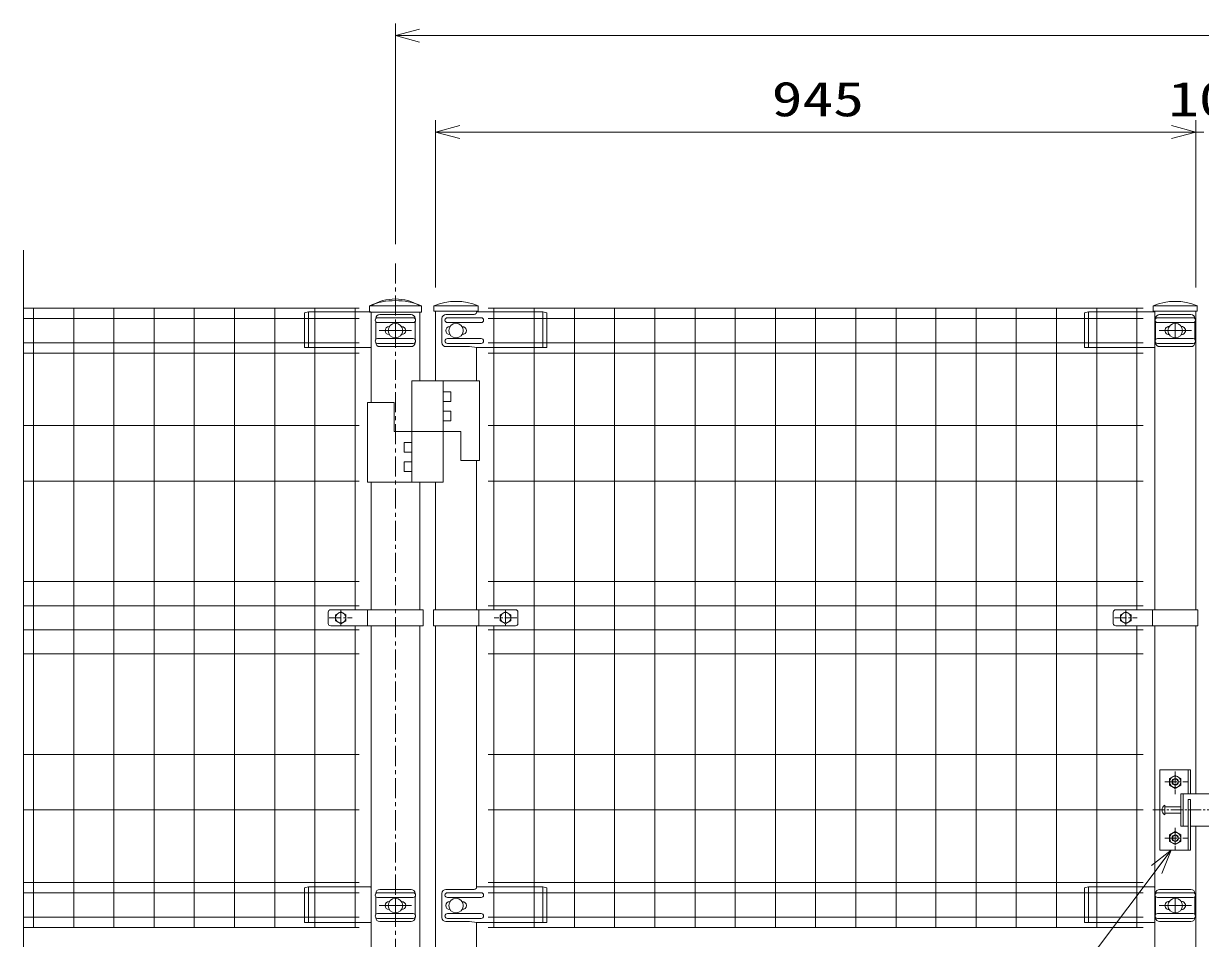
# Model space of a CAD drawing. Units: millimetres at full size. Extents: x -4455 to 4455, y -3150 to 3150.
# Drawn here: x 80 to 1543, y 336 to 1474 of the extents above; entities that cross this region are included whole.
import ezdxf
from ezdxf.enums import TextEntityAlignment as Align

# ---------------------------------------------------------------- set-up
doc = ezdxf.new("R2010")
doc.units = ezdxf.units.MM
doc.header["$LTSCALE"] = 20
for name, pattern in [('USER1', [2, 1.25, -0.25, 0.25, -0.25]), ('USER2', [1.125, 0.75, -0.125, 0.125, -0.125]), ('USER3', [4, 2.5, -0.5, 0.5, -0.5])]:
    doc.linetypes.add(name, pattern=pattern)
for name, color, linetype, lineweight in [('0-0_1', 7, 'Continuous', 18), ('0-2_PANERU', 3, 'Continuous', 18), ('0-3_0', 7, 'Continuous', 18), ('0-4_CENTER', 1, 'USER3', 18), ('0-7_継手', 7, 'Continuous', 18), ('0-8_EXTCNT-L', 4, 'Continuous', 18), ('0-9_LAYER06', 3, 'Continuous', 18)]:
    doc.layers.add(name, color=color, linetype=linetype, lineweight=lineweight)
doc.styles.add('ＭＳ ゴシック', font='')
doc.styles.get('ＭＳ ゴシック').set_extended_font_data('MS Gothic')

# ---------------------------------------------------------------- blocks, each defined once
blk = doc.blocks.new('_Open30')
at = {"layer": '0-3_0', "color": 2}
blk.add_line((0, 0), (-20, 0), dxfattribs=at)
blk.add_lwpolyline([(-20, 5.36), (0, 0), (-20, -5.36)], dxfattribs=at)

msp = doc.modelspace()

# ---------------------------------------------------------------- linework, layer by layer
at = {"layer": '0-0_1'}
for p, q in [((509.66, 1123), (509.66, 1115)), ((574.17, 1123), (509.66, 1123)), ((574.17, 1115), (509.66, 1115)), ((511.66, 1123), (572.17, 1123)), ((511.67, 1115), (511.67, 1002.5)), ((572.17, 1115), (572.17, 1029.5)), ((574.17, 1123), (574.17, 1115)), ((589.87, 1123), (589.87, 1116.19)), ((589.87, 1123), (644.76, 1123)), ((589.87, 1116.19), (644.76, 1116.19)), ((591.92, 1116.19), (591.92, 1029.5)), ((591.92, 1116.19), (591.92, 1029.5)), ((642.72, 1116.19), (642.72, 1115.47)), ((644.76, 1123), (644.76, 1116.19)), ((1484.07, 1123), (1538.96, 1123)), ((1484.07, 1123), (1484.07, 1116.19)), ((1484.07, 1116.19), (1538.96, 1116.19)), ((1486.12, 1116.19), (1486.12, 745.02)), ((1536.92, 1116.19), (1536.92, 745.02)), ((1538.96, 1123), (1538.96, 1116.19)), ((511.67, 1070.99), (511.67, 1002.5)), ((642.72, 1070.94), (642.72, 1029.5)), ((642.72, 1070.94), (642.72, 1029.5)), ((562.42, 1029.5), (562.42, 903.5)), ((562.42, 1029.5), (646.42, 1029.5)), ((601.42, 1029.5), (601.42, 903.5)), ((646.42, 1029.5), (646.42, 930.5)), ((601.42, 1016), (610.92, 1016)), ((610.92, 1016), (610.92, 1004)), ((507.42, 1002.5), (507.42, 903.5)), ((507.42, 1002.5), (540.42, 1002.5)), ((540.42, 1002.5), (540.42, 966.5)), ((601.42, 1004), (610.92, 1004)), ((601.42, 992), (610.92, 992)), ((610.92, 992), (610.92, 980)), ((540.42, 966.5), (623.42, 966.5)), ((601.42, 980), (610.92, 980)), ((552.92, 941), (552.92, 953)), ((562.42, 953), (552.92, 953)), ((562.42, 941), (552.92, 941)), ((562.42, 929), (552.92, 929)), ((642.72, 930.5), (642.72, 745.02)), ((507.42, 903.5), (601.42, 903.5)), ((511.67, 903.5), (511.67, 745.02)), ((572.17, 903.5), (572.17, 745.02)), ((591.92, 903.5), (591.92, 745.02)), ((511.67, 725.02), (511.67, 316.6)), ((572.17, 725.02), (572.17, 311.5)), ((591.92, 725.02), (591.92, 311.5)), ((642.72, 725.02), (642.72, 398.99)), ((1486.12, 725.02), (1486.12, 319.16)), ((1536.92, 725.02), (1536.92, 516)), ((1536.92, 476), (1536.92, 311.5)), ((642.72, 355.98), (642.72, 319.16))]:
    msp.add_line(p, q, dxfattribs=at)
for points in [[(623.42, 966.5), (623.42, 930.5), (646.42, 930.5)], [(562.42, 917), (552.92, 917), (552.92, 929)]]:
    msp.add_lwpolyline(points, dxfattribs=at)
for centre, radius, start, end in [((541.91, 1044.94), 84.46, 67.55111, 112.44888), ((541.91, 1072.98), 58.46, 58.83902, 121.16163), ((617.32, 1056.57), 71.88, 67.55112, 112.44889), ((1511.52, 1056.57), 71.88, 67.55112, 112.44889)]:
    msp.add_arc(centre, radius, start, end, dxfattribs=at)
at = {"layer": '0-2_PANERU', "color": 1}
msp.add_line((1536.92, 1145.5), (1536.92, 1353.92), dxfattribs=at)
at = {"layer": '0-2_PANERU', "color": 2}
for p, q in [((1506.92, 1338.92), (1476.92, 1338.92)), ((1546.92, 1338.92), (1536.92, 1338.92))]:
    msp.add_line(p, q, dxfattribs=at)
at = {"layer": '0-2_PANERU'}
for p, q in [((79.56, 1120), (496.91, 1120)), ((91.91, 1120), (91.91, 350)), ((141.91, 1120), (141.91, 350)), ((191.91, 1120), (191.91, 350)), ((241.91, 1120), (241.91, 350)), ((291.91, 1120), (291.91, 350)), ((341.91, 1120), (341.91, 350)), ((391.91, 1120), (391.91, 350)), ((441.91, 1120), (441.91, 350)), ((491.91, 1120), (491.91, 745.02)), ((657.18, 1120), (1471.65, 1120)), ((664.42, 1120), (664.42, 745.02)), ((714.42, 1120), (714.42, 350)), ((764.42, 1120), (764.42, 350)), ((814.42, 1120), (814.42, 350)), ((864.42, 1120), (864.42, 350)), ((914.42, 1120), (914.42, 350)), ((964.42, 1120), (964.42, 350)), ((1014.42, 1120), (1014.42, 350)), ((1064.42, 1120), (1064.42, 350)), ((1114.42, 1120), (1114.42, 350)), ((1164.42, 1120), (1164.42, 350)), ((1213.84, 1120), (1213.84, 350)), ((1263.84, 1120), (1263.84, 350)), ((1313.84, 1120), (1313.84, 350)), ((1363.84, 1120), (1363.84, 350)), ((1413.84, 1120), (1413.84, 350)), ((1463.84, 1120), (1463.84, 745.02)), ((79.56, 1107.25), (496.91, 1107.25)), ((657.18, 1107.25), (1471.65, 1107.25)), ((79.56, 1077), (496.91, 1077)), ((657.18, 1077), (1471.65, 1077)), ((79.56, 1064), (496.91, 1064)), ((657.18, 1064), (1471.65, 1064)), ((79.56, 974), (496.91, 974)), ((657.18, 974), (1471.65, 974)), ((79.56, 905), (496.91, 905)), ((657.18, 905), (1471.65, 905)), ((79.56, 780), (496.91, 780)), ((657.18, 780), (1471.65, 780)), ((79.56, 750), (496.91, 750)), ((657.18, 750), (1471.65, 750)), ((79.56, 720), (496.91, 720)), ((491.91, 725.02), (491.91, 350)), ((657.18, 720), (1471.65, 720)), ((664.42, 725.02), (664.42, 350)), ((1463.84, 725.02), (1463.84, 350)), ((79.56, 690), (496.91, 690)), ((657.18, 690), (1471.65, 690)), ((79.56, 565), (496.91, 565)), ((657.18, 565), (1471.65, 565)), ((79.56, 496), (496.91, 496)), ((657.18, 496), (1471.65, 496)), ((1289.54, 157.86), (1505.15, 444.4)), ((79.56, 406), (496.91, 406)), ((657.18, 406), (1471.65, 406)), ((79.56, 393), (496.91, 393)), ((657.18, 393), (1471.65, 393)), ((79.56, 362.75), (496.91, 362.75)), ((657.18, 362.75), (1471.65, 362.75)), ((79.56, 350), (496.91, 350)), ((657.18, 350), (1471.65, 350))]:
    msp.add_line(p, q, dxfattribs=at)
at = {"layer": '0-4_CENTER', "color": 2, "linetype": 'USER1'}
msp.add_line((541.92, 1175.7), (541.92, -1053.99), dxfattribs=at)
at = {"layer": '0-4_CENTER'}
for p, q in [((541.92, 1082.2), (541.92, 1102.05)), ((1511.52, 1082.2), (1511.52, 1102.05)), ((521.92, 1092.13), (561.92, 1092.13)), ((1491.52, 1092.13), (1531.52, 1092.13)), ((541.92, 367.24), (541.92, 387.09)), ((1511.52, 367.24), (1511.52, 387.09)), ((521.92, 377.17), (561.92, 377.17)), ((1491.52, 377.17), (1531.52, 377.17))]:
    msp.add_line(p, q, dxfattribs=at)
at = {"layer": '0-7_継手'}
for p, q in [((433.92, 1115.47), (428.92, 1114.35)), ((428.92, 1114.35), (428.92, 1070.94)), ((511.3, 1115.47), (433.92, 1115.47)), ((433.92, 1115.47), (433.92, 1070.94)), ((604.8, 1112.13), (639.89, 1112.13)), ((643.08, 1115.47), (725.32, 1115.47)), ((725.32, 1115.47), (730.32, 1114.35)), ((725.32, 1115.47), (725.32, 1070.94)), ((730.32, 1114.35), (730.32, 1070.94)), ((1403.52, 1115.47), (1398.52, 1114.35)), ((1398.52, 1114.35), (1398.52, 1070.94)), ((1403.52, 1115.47), (1403.52, 1070.94)), ((1485.75, 1115.47), (1403.52, 1115.47)), ((599.8, 1107.13), (599.8, 1077.13)), ((606.54, 1108.13), (648.54, 1108.13)), ((606.54, 1102.13), (648.54, 1102.13)), ((609.51, 1087.1), (609.8, 1087.1)), ((428.92, 1070.94), (511.3, 1070.94)), ((511.67, 1070.99), (511.3, 1070.94)), ((604.8, 1072.13), (634.22, 1072.13)), ((606.54, 1082.13), (648.54, 1082.13)), ((606.54, 1076.13), (648.54, 1076.13)), ((634.22, 1072.13), (643.08, 1070.94)), ((730.32, 1070.94), (643.08, 1070.94)), ((1398.52, 1070.94), (1486.12, 1070.94)), ((458.42, 742.02), (458.42, 728.02)), ((461.42, 745.02), (576.56, 745.02)), ((473.92, 742.52), (467.42, 738.77)), ((467.42, 738.77), (467.42, 731.26)), ((480.42, 738.77), (473.92, 742.52)), ((480.42, 731.26), (480.42, 738.77)), ((507.27, 745.02), (507.27, 725.02)), ((576.56, 745.02), (576.56, 725.02)), ((589.17, 745.02), (589.17, 725.02)), ((691.32, 745.02), (589.17, 745.02)), ((645.46, 745.02), (645.46, 725.02)), ((672.32, 738.77), (678.82, 742.52)), ((672.32, 731.26), (672.32, 738.77)), ((678.82, 742.52), (685.32, 738.77)), ((685.32, 738.77), (685.32, 731.26)), ((694.32, 742.02), (694.32, 728.02)), ((1434.52, 742.02), (1434.52, 728.02)), ((1437.52, 745.02), (1539.66, 745.02)), ((1450.02, 742.52), (1443.52, 738.77)), ((1443.52, 738.77), (1443.52, 731.26)), ((1456.52, 738.77), (1450.02, 742.52)), ((1456.52, 731.26), (1456.52, 738.77)), ((1483.37, 745.02), (1483.37, 725.02)), ((1539.66, 745.02), (1539.66, 725.02)), ((461.42, 725.02), (576.56, 725.02)), ((467.42, 731.26), (473.92, 727.51)), ((473.92, 727.51), (480.42, 731.26)), ((691.32, 725.02), (589.17, 725.02)), ((678.82, 727.51), (672.32, 731.26)), ((685.32, 731.26), (678.82, 727.51)), ((1437.52, 725.02), (1539.66, 725.02)), ((1443.52, 731.26), (1450.02, 727.51)), ((1450.02, 727.51), (1456.52, 731.26)), ((433.92, 400.51), (428.92, 399.4)), ((428.92, 399.4), (428.92, 355.98)), ((511.3, 400.51), (433.92, 400.51)), ((433.92, 400.51), (433.92, 355.98)), ((604.8, 397.17), (639.89, 397.17)), ((643.08, 400.51), (725.32, 400.51)), ((725.32, 400.51), (730.32, 399.4)), ((725.32, 400.51), (725.32, 355.98)), ((730.32, 399.4), (730.32, 355.98)), ((1403.52, 400.51), (1398.52, 399.4)), ((1398.52, 399.4), (1398.52, 355.98)), ((1403.52, 400.51), (1403.52, 355.98)), ((1485.75, 400.51), (1403.52, 400.51)), ((599.8, 392.17), (599.8, 362.17)), ((606.54, 393.17), (648.54, 393.17)), ((606.54, 387.17), (648.54, 387.17)), ((606.54, 367.17), (648.54, 367.17)), ((609.51, 372.14), (609.8, 372.14)), ((428.92, 355.98), (511.3, 355.98)), ((511.67, 356.03), (511.3, 355.98)), ((604.8, 357.17), (634.22, 357.17)), ((606.54, 361.17), (648.54, 361.17)), ((634.22, 357.17), (643.08, 355.98)), ((730.32, 355.98), (643.08, 355.98)), ((1398.52, 355.98), (1486.12, 355.98))]:
    msp.add_line(p, q, dxfattribs=at)
at = {"layer": '0-7_継手', "color": 1}
for p, q in [((561.31, 1112.13), (522.52, 1112.13)), ((1530.91, 1112.13), (1492.12, 1112.13)), ((517.52, 1103.14), (517.52, 1081.11)), ((566.31, 1103.14), (566.31, 1081.11)), ((1487.12, 1103.14), (1487.12, 1081.11)), ((1535.91, 1103.14), (1535.91, 1081.11)), ((549.72, 1087.1), (549.43, 1087.1)), ((561.31, 1072.13), (522.52, 1072.13)), ((1530.91, 1072.13), (1492.12, 1072.13)), ((561.31, 397.17), (522.52, 397.17)), ((1530.91, 397.17), (1492.12, 397.17)), ((517.52, 388.18), (517.52, 366.15)), ((566.31, 388.18), (566.31, 366.15)), ((1487.12, 388.18), (1487.12, 366.15)), ((1535.91, 388.18), (1535.91, 366.15)), ((549.72, 372.14), (549.43, 372.14)), ((561.31, 357.17), (522.52, 357.17)), ((1530.91, 357.17), (1492.12, 357.17))]:
    msp.add_line(p, q, dxfattribs=at)
at = {"layer": '0-7_継手', "color": 4}
for p, q in [((564.06, 1108.13), (519.77, 1108.13)), ((564.06, 1102.13), (519.77, 1102.13)), ((566.31, 1107.13), (566.31, 1107.11)), ((1533.66, 1108.13), (1489.37, 1108.13)), ((1533.66, 1102.13), (1489.37, 1102.13)), ((1535.91, 1107.13), (1535.91, 1107.11)), ((564.06, 1082.13), (519.77, 1082.13)), ((564.06, 1076.13), (519.77, 1076.13)), ((566.31, 1077.14), (566.31, 1077.13)), ((1533.66, 1082.13), (1489.37, 1082.13)), ((1533.66, 1076.13), (1489.37, 1076.13)), ((1535.91, 1077.14), (1535.91, 1077.13)), ((564.06, 393.17), (519.77, 393.17)), ((564.06, 387.17), (519.77, 387.17)), ((566.31, 392.17), (566.31, 392.15)), ((1533.66, 393.17), (1489.37, 393.17)), ((1533.66, 387.17), (1489.37, 387.17)), ((1535.91, 392.17), (1535.91, 392.15)), ((564.06, 367.17), (519.77, 367.17)), ((1533.66, 367.17), (1489.37, 367.17)), ((564.06, 361.17), (519.77, 361.17)), ((566.31, 362.18), (566.31, 362.17)), ((1533.66, 361.17), (1489.37, 361.17)), ((1535.91, 362.18), (1535.91, 362.17))]:
    msp.add_line(p, q, dxfattribs=at)
at = {"layer": '0-7_継手', "color": 2, "linetype": 'USER2'}
for p, q in [((459.68, 735.02), (488.16, 735.02)), ((473.92, 744.4), (473.92, 724.05)), ((693.06, 735.02), (664.58, 735.02)), ((678.82, 744.4), (678.82, 724.05)), ((1435.78, 735.02), (1464.26, 735.02)), ((1450.02, 744.4), (1450.02, 724.05))]:
    msp.add_line(p, q, dxfattribs=at)
at = {"layer": '0-7_継手', "color": 1}
for centre in [(541.92, 1092.13), (1511.52, 1092.13), (541.92, 377.17), (1511.52, 377.17)]:
    msp.add_circle(centre, 9.04, dxfattribs=at)
at = {"layer": '0-7_継手'}
for centre, radius in [((617.32, 1092.13), 9.04), ((473.92, 735.02), 6.5), ((678.82, 735.02), 6.5), ((1450.02, 735.02), 6.5), ((617.32, 377.17), 9.04)]:
    msp.add_circle(centre, radius, dxfattribs=at)
for centre, radius, start, end in [((514.65, 1115.47), 3.35, 180, 206.97166), ((604.8, 1107.13), 5, 90, 180), ((639.73, 1115.47), 3.35, 272.74938, 0), ((606.54, 1105.13), 3, 90, 270), ((648.54, 1105.13), 3, 269.99999, 89.99999), ((609.51, 1092.13), 5.02, 90, 270), ((625.12, 1092.13), 5.02, 269.99995, 89.99995), ((604.8, 1077.13), 5, 180, 270), ((606.54, 1079.13), 3, 90, 270), ((648.54, 1079.13), 3, 270.00001, 90.00001), ((461.42, 742.02), 3, 90, 180), ((691.32, 742.02), 3, 0, 90), ((1437.52, 742.02), 3, 90, 180), ((461.42, 728.02), 3, 180, 270), ((691.32, 728.02), 3, 270, 0), ((1437.52, 728.02), 3, 180, 270), ((514.65, 400.51), 3.35, 180, 206.97166), ((604.8, 392.17), 5, 90, 180), ((639.73, 400.51), 3.35, 272.74938, 0), ((1489.1, 400.51), 3.35, 180, 206.97166), ((606.54, 390.17), 3, 90, 270), ((609.51, 377.17), 5.02, 90, 270), ((625.12, 377.17), 5.02, 269.99995, 89.99995), ((648.54, 390.17), 3, 269.99999, 89.99999), ((606.54, 364.17), 3, 90, 270), ((648.54, 364.17), 3, 270.00001, 90.00001), ((604.8, 362.17), 5, 180, 270)]:
    msp.add_arc(centre, radius, start, end, dxfattribs=at)
at = {"layer": '0-7_継手', "color": 1}
for centre, radius, start, end in [((522.52, 1107.13), 5, 90, 180), ((561.31, 1107.13), 5, 0, 90), ((1492.12, 1107.13), 5, 90, 180), ((1530.91, 1107.13), 5, 0, 90), ((534.11, 1092.13), 5.02, 90.00005, 270.00005), ((549.72, 1092.13), 5.02, 270, 90), ((1503.71, 1092.13), 5.02, 86.81144, 273.18865), ((1519.32, 1092.13), 5.02, 266.81129, 93.18871), ((522.52, 1077.13), 5, 180, 270), ((561.31, 1077.13), 5, 270, 0), ((1492.12, 1077.13), 5, 180, 270), ((1530.91, 1077.13), 5, 270, 0), ((522.52, 392.17), 5, 90, 180), ((561.31, 392.17), 5, 0, 90), ((1492.12, 392.17), 5, 90, 180), ((1530.91, 392.17), 5, 0, 90), ((534.11, 377.17), 5.02, 90.00005, 270.00005), ((549.72, 377.17), 5.02, 270, 90), ((1503.71, 377.17), 5.02, 86.81144, 273.18865), ((1519.32, 377.17), 5.02, 266.81129, 93.18871), ((522.52, 362.17), 5, 180, 270), ((561.31, 362.17), 5, 270, 0), ((1492.12, 362.17), 5, 180, 270), ((1530.91, 362.17), 5, 270, 0)]:
    msp.add_arc(centre, radius, start, end, dxfattribs=at)
at = {"layer": '0-7_継手', "color": 4}
for centre, start, end in [((519.77, 1105.13), 90, 270), ((564.06, 1105.13), 270, 90), ((1489.37, 1105.13), 90, 270), ((1533.66, 1105.13), 270, 90), ((519.77, 1079.13), 90, 270), ((564.06, 1079.13), 270, 90), ((1489.37, 1079.13), 90, 270), ((1533.66, 1079.13), 270, 90), ((519.77, 390.17), 90, 270), ((564.06, 390.17), 270, 90), ((1489.37, 390.17), 90, 270), ((1533.66, 390.17), 270, 90), ((519.77, 364.17), 90, 270), ((564.06, 364.17), 270, 90), ((1489.37, 364.17), 90, 270), ((1533.66, 364.17), 270, 90)]:
    msp.add_arc(centre, 3, start, end, dxfattribs=at)
at = {"layer": '0-8_EXTCNT-L', "color": 1}
for p, q in [((541.92, 1199.56), (541.92, 1473.92)), ((591.92, 1145.5), (591.92, 1353.92)), ((1536.92, 1145.5), (1536.92, 1353.92))]:
    msp.add_line(p, q, dxfattribs=at)
at = {"layer": '0-8_EXTCNT-L', "color": 2}
for p, q in [((541.92, 1458.92), (2541.92, 1458.92)), ((1536.92, 1338.92), (591.92, 1338.92))]:
    msp.add_line(p, q, dxfattribs=at)
at = {"layer": '0-8_EXTCNT-L'}
msp.add_line((79.56, 1192.28), (79.56, 298.52), dxfattribs=at)
at = {"layer": '0-9_LAYER06'}
for p, q in [((1492.52, 496), (1492.52, 546)), ((1492.52, 546), (1530.52, 546)), ((1527.52, 516), (1527.52, 546)), ((1530.52, 516), (1530.52, 546)), ((1511.52, 539.08), (1504.52, 535.04)), ((1504.52, 526.96), (1504.52, 535.04)), ((1511.52, 522.92), (1504.52, 526.96)), ((1511.52, 539.08), (1518.52, 535.04)), ((1511.52, 522.92), (1518.52, 526.96)), ((1518.52, 526.96), (1518.52, 535.04)), ((1518.51, 516), (1572.32, 516)), ((1518.51, 516), (1518.51, 476)), ((1521.51, 516), (1521.51, 476)), ((1498.51, 490), (1498.51, 502)), ((1518.51, 500), (1498.51, 500)), ((1527.52, 509), (1527.52, 446)), ((1527.52, 509), (1530.52, 509)), ((1530.52, 509), (1530.52, 446)), ((1492.52, 496), (1492.52, 446)), ((1518.51, 492), (1498.51, 492)), ((1511.52, 469.08), (1504.52, 465.04)), ((1511.52, 469.08), (1518.52, 465.04)), ((1518.51, 476), (1527.52, 476)), ((1530.52, 476), (1572.31, 476)), ((1504.52, 465.04), (1504.52, 456.96)), ((1511.52, 452.92), (1504.52, 456.96)), ((1511.52, 452.92), (1518.52, 456.96)), ((1518.52, 465.04), (1518.52, 456.96)), ((1492.52, 446), (1530.52, 446))]:
    msp.add_line(p, q, dxfattribs=at)
at = {"layer": '0-9_LAYER06', "color": 1, "linetype": 'USER2'}
for p, q in [((1511.51, 543.97), (1511.51, 515.72)), ((1498.54, 531), (1526.79, 531)), ((1518.51, 508.97), (1518.51, 480.72)), ((1483.57, 496), (1604.15, 496)), ((1511.51, 473.97), (1511.51, 445.72)), ((1498.54, 461), (1526.79, 461))]:
    msp.add_line(p, q, dxfattribs=at)
at = {"layer": '0-9_LAYER06', "color": 1}
for centre, radius in [((1511.52, 531), 7), ((1511.52, 531), 3.5), ((1511.52, 461), 7), ((1511.52, 461), 3.5)]:
    msp.add_circle(centre, radius, dxfattribs=at)
at = {"layer": '0-9_LAYER06'}
for centre in [(1511.52, 531), (1511.52, 461)]:
    msp.add_circle(centre, 4, dxfattribs=at)
msp.add_arc((1502.12, 496), 7, 121.00257, 238.99744, dxfattribs=at)

# ---------------------------------------------------------------- block references
at = {"layer": '0-2_PANERU', "xscale": 1.5, "yscale": 1.5}
msp.add_blockref('_Open30', (1536.92, 1338.92), dxfattribs=at)
at = {"layer": '0-2_PANERU', "xscale": 1.5, "yscale": 1.5, "rotation": 53.04004}
msp.add_blockref('_Open30', (1506.35, 446), dxfattribs=at)
at = {"layer": '0-8_EXTCNT-L', "xscale": 1.5, "yscale": 1.5, "rotation": 180}
for p in [(541.92, 1458.92), (591.92, 1338.92)]:
    msp.add_blockref('_Open30', p, dxfattribs=at)
at = {"layer": '0-8_EXTCNT-L', "xscale": 1.5, "yscale": 1.5}
msp.add_blockref('_Open30', (1536.92, 1338.92), dxfattribs=at)

# ---------------------------------------------------------------- texts
at = {"layer": '0-2_PANERU', "style": 'ＭＳ ゴシック', "width": 1.3}
msp.add_text('10', height=43.26, dxfattribs=at).set_placement((1502.75, 1345.59), align=Align.BOTTOM_LEFT)
at = {"layer": '0-8_EXTCNT-L', "color": 3, "style": 'ＭＳ ゴシック', "width": 1.3}
msp.add_text('945', height=43.26, dxfattribs=at).set_placement((1009.77, 1345.59), align=Align.BOTTOM_LEFT)

doc.saveas('drawing.dxf')
